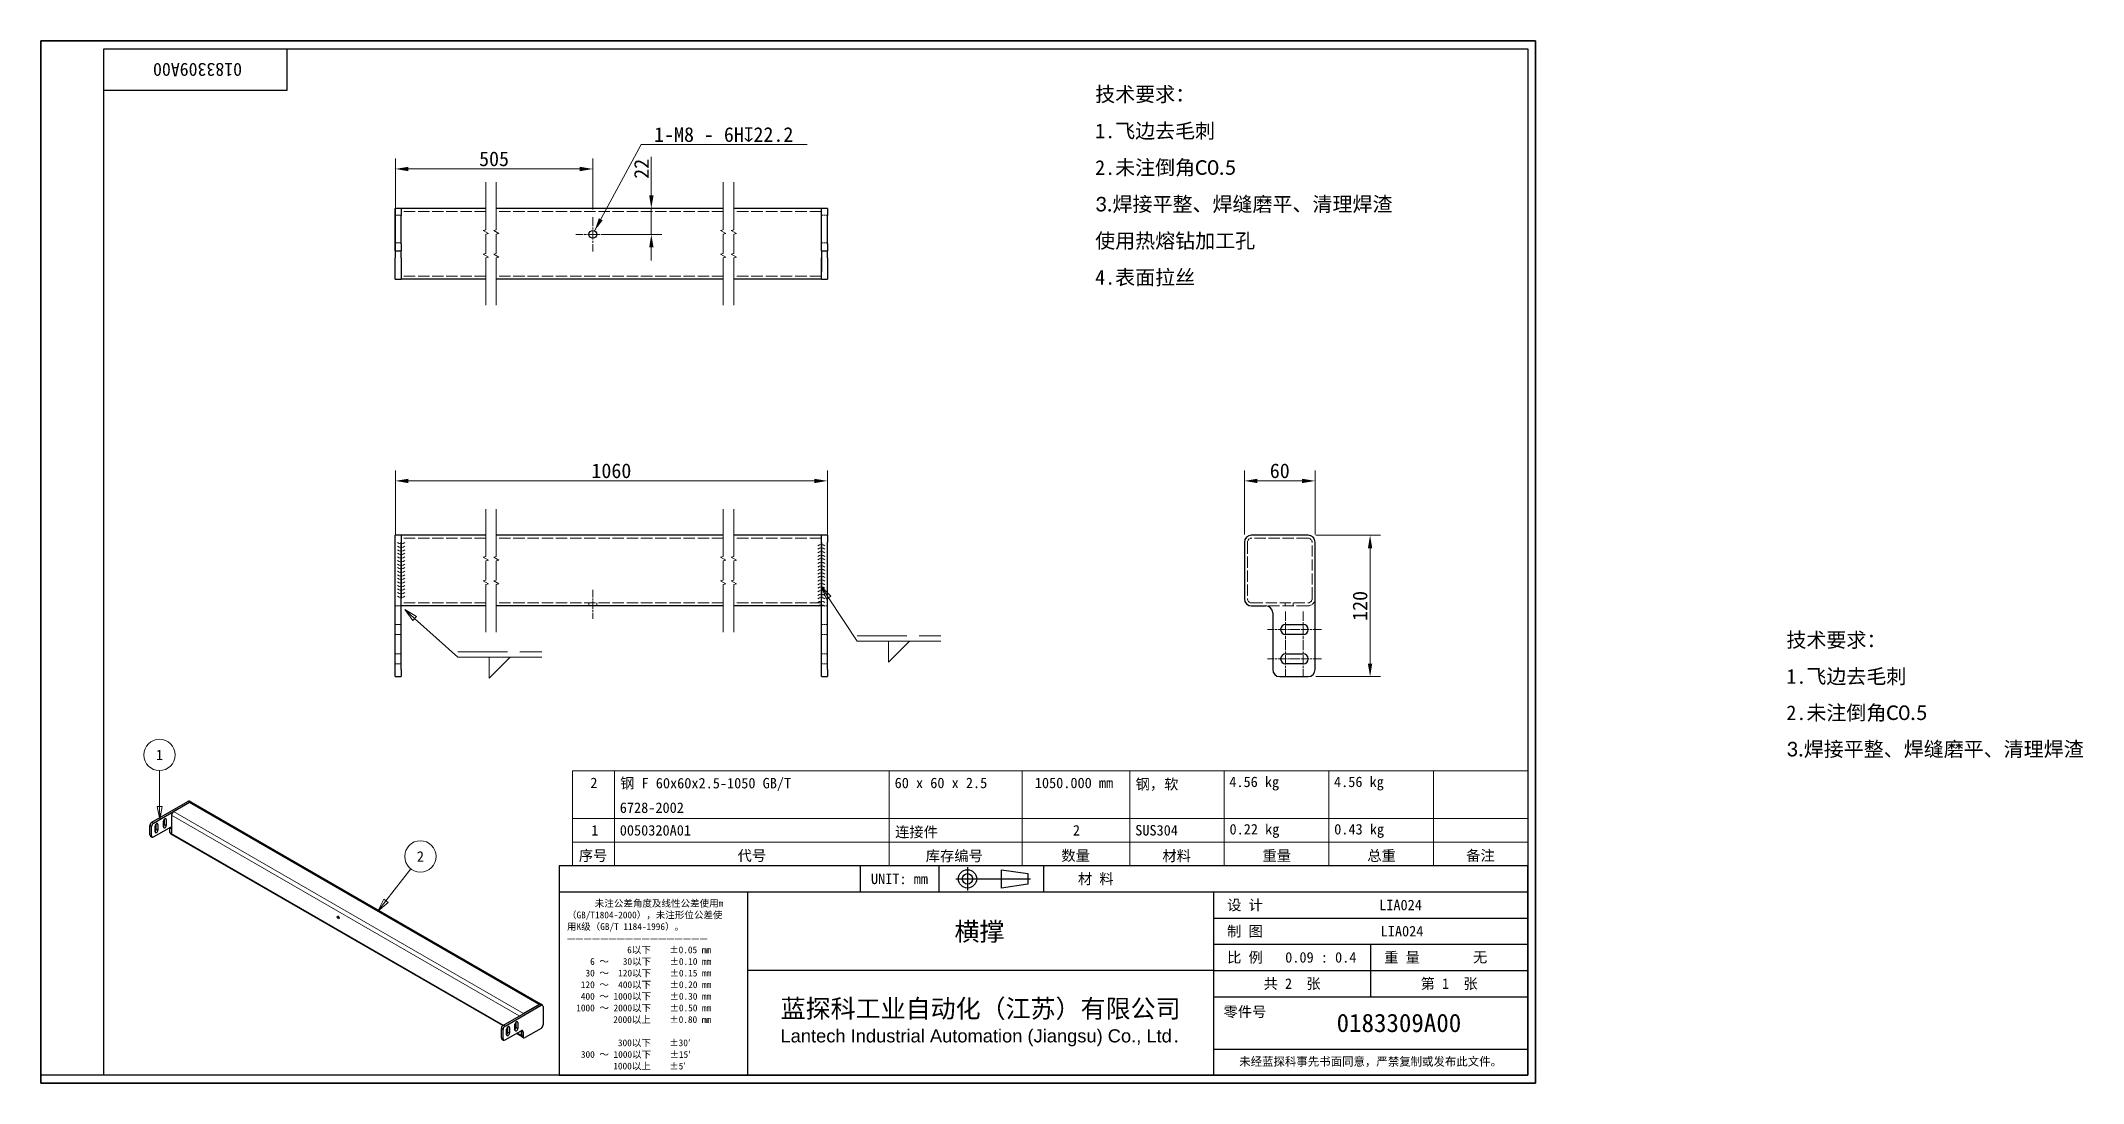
# Model space of a CAD drawing. Header units: millimetres. Extents: x 27 to 1760, y 24 to 909.
import ezdxf
from ezdxf.enums import TextEntityAlignment as Align

# ---------------------------------------------------------------- set-up
doc = ezdxf.new("R2010")
doc.units = ezdxf.units.MM
doc.header["$LTSCALE"] = 4.444444
doc.linetypes.add('CHAIN', pattern=[0.3543, 0.2362, -0.0295, 0.0591, -0.0295])
doc.linetypes.add('DASHED', pattern=[0.2067, 0.1654, -0.0413])
for name, color, linetype, lineweight in [('1', 7, 'Continuous', 18), ('可见 (ISO)', 7, 'Continuous', 25), ('可见窄的 (ISO)', 7, 'Continuous', 18), ('图框 (ISO)', 7, 'Continuous', 35), ('标题 (ISO)', 7, 'Continuous', 25)]:
    doc.layers.add(name, color=color, linetype=linetype, lineweight=lineweight)
for name, color, linetype, lineweight, true_color in [('中心标记 (ISO)', 1, 'CHAIN', 18, 0xff0000), ('中心线 (ISO)', 1, 'CHAIN', 18, 0xff0000), ('尺寸 (ISO)', 7, 'Continuous', 18, 0x008000), ('折线 (ISO)', 7, 'Continuous', 18, 0x008000), ('符号 (ISO)', 7, 'Continuous', 18, 0x008000), ('隐藏 (ISO)', 5, 'DASHED', 18, 0x0000ff)]:
    doc.layers.add(name, color=color, linetype=linetype, lineweight=lineweight, true_color=true_color)
doc.styles.add('文本样式164', font='SimSun.ttf')
doc.styles.add('文本样式165', font='SimSun.ttf')
doc.styles.add('文本样式74', font='SimSun.ttf')
doc.styles.add('最新国标', font='simfang.ttf')
doc.styles.add('注释文本 (ISO)', font='simfang.ttf')
doc.dimstyles.new('默认 (GB)', dxfattribs={"dimscale": 4.444444, "dimtxt": 2.8, "dimasz": 2.5, "dimexe": 2, "dimexo": 1.5, "dimgap": 0.5, "dimtad": 1, "dimtoh": 1, "dimdsep": 46, "dimtxsty": '最新国标', "dimcen": 0.09, "dimdle": 10, "dimclrd": 256, "dimclre": 256, "dimclrt": 256, "dimaunit": 1, "dimadec": 3, "dimazin": 2, "dimtfac": 0.535714, "dimtdec": 3, "dimtmove": 0, "dimatfit": 3, "dimfxl": 0, "dimtolj": 1, "dimlwd": -1, "dimlwe": -1, "dimarcsym": 0})
doc.dimstyles.new('默认 (GB)$7', dxfattribs={"dimscale": 4.444444, "dimtxt": 2.8, "dimasz": 2.5, "dimexe": 2, "dimexo": 1.5, "dimgap": 0.5, "dimtad": 1, "dimtoh": 1, "dimdsep": 46, "dimtxsty": '最新国标', "dimcen": 0.09, "dimdle": 10, "dimclrd": 256, "dimclre": 256, "dimclrt": 256, "dimaunit": 1, "dimadec": 3, "dimazin": 2, "dimtfac": 0.535714, "dimtdec": 3, "dimtmove": 0, "dimatfit": 3, "dimfxl": 0, "dimtolj": 1, "dimlwd": -1, "dimlwe": -1, "dimarcsym": 0})

# ---------------------------------------------------------------- blocks, each defined once
blk = doc.blocks.new('图框 最新国标')
at = {"layer": '图框 (ISO)'}
for p, q in [((6, 7), (6, 204.5)), ((6, 204.5), (291.5, 204.5)), ((291.5, 204.5), (291.5, 5.5)), ((6, 7), (6, 5.5)), ((6, 7), (6, 5.5)), ((291.5, 5.5), (6, 5.5))]:
    blk.add_line(p, q, dxfattribs=at)
at = {"layer": '图框 (ISO)', "color": 7, "linetype": 'Continuous', "lineweight": 25}
for p, q in [((18, 203), (290, 203)), ((18, 7), (18, 203)), ((18, 203), (290, 203)), ((53, 203), (53, 195)), ((290, 203), (290, 7)), ((290, 203), (290, 7)), ((53, 195), (18, 195)), ((290, 7), (6, 7)), ((290, 7), (18, 7))]:
    blk.add_line(p, q, dxfattribs=at)
at = {"layer": '图框 (ISO)', "style": '文本样式74'}
blk.add_attdef('零件代号_001', (44.43, 200.25), '', height=2.5, rotation=180, dxfattribs=at)
blk = doc.blocks.new('标题栏 最新国标')
at = {"layer": '标题 (ISO)'}
for p, q in [((381.98, -183.84), (196.98, -183.84)), ((196.98, -183.84), (196.98, -223.84)), ((254.48, -183.84), (254.48, -188.84)), ((269.48, -183.84), (269.48, -188.84)), ((281.48, -188.09), (281.48, -184.59)), ((281.48, -184.59), (286.48, -185.34)), ((286.48, -185.34), (286.48, -187.34)), ((289.48, -183.84), (289.48, -188.84)), ((381.98, -223.84), (381.98, -183.84)), ((383.48, -183.84), (383.48, -225.34)), ((196.98, -188.84), (381.98, -188.84)), ((232.98, -188.84), (232.98, -223.84)), ((286.48, -187.34), (281.48, -188.09)), ((321.98, -188.84), (321.98, -223.84)), ((321.98, -193.84), (381.98, -193.84)), ((321.98, -198.84), (381.98, -198.84)), ((351.98, -198.84), (351.98, -208.84)), ((321.98, -203.84), (232.98, -203.84)), ((321.98, -203.84), (381.98, -203.84)), ((321.98, -208.84), (381.98, -208.84)), ((321.98, -218.84), (381.98, -218.84)), ((196.98, -223.84), (381.98, -223.84)), ((383.48, -225.34), (196.98, -225.34))]:
    blk.add_line(p, q, dxfattribs=at)
at = {"layer": '标题 (ISO)', "linetype": 'CHAIN', "ltscale": 15.834605}
blk.add_line((272.73, -186.34), (286.98, -186.34), dxfattribs=at)
at = {"layer": '标题 (ISO)', "linetype": 'CHAIN', "ltscale": 5.000333}
blk.add_line((274.98, -184.09), (274.98, -188.59), dxfattribs=at)
at = {"layer": '标题 (ISO)'}
for radius in [1.75, 1]:
    blk.add_circle((274.98, -186.34), radius, dxfattribs=at)
at = {"layer": '1', "style": '文本样式164'}
for s, p in [('UNIT: mm', (261.98, -186.34)), ('材 料', (299.48, -186.34)), ('设 计', (327.98, -191.34)), ('制 图', (327.98, -196.34)), ('比 例', (327.98, -201.34)), ('重 量', (357.98, -201.34)), ('共 2  张', (336.98, -206.34)), ('第 1  张', (366.98, -206.34))]:
    blk.add_text(s, height=2, dxfattribs=at).set_placement(p, align=Align.MIDDLE_CENTER)
at = {"layer": '标题 (ISO)', "style": '注释文本 (ISO)'}
for s, insert, char_height, attachment_point, line_spacing_factor in [('\\fSimSun|b0|i0;{\\H1.3000;      未注公差角度及线性公差使用m\\P}\\fSimSun|b0|i0;{\\H1.3000;（GB/T1804-2000），未注形位公差使\\P}\\fSimSun|b0|i0;{\\H1.3000;用K级（GB/T 1184-1996）。\\P}\\fSimSun|b0|i0;{\\H1.3000;—————————————————\\P}\\fSimSun|b0|i0;{\\H1.3000;             6以下    ±0.05 mm\\P}\\fSimSun|b0|i0;{\\H1.3000;     6 ～   30以下    ±0.10 mm\\P}\\fSimSun|b0|i0;{\\H1.3000;    30 ～  120以下    ±0.15 mm\\P}\\fSimSun|b0|i0;{\\H1.3000;   120 ～  400以下    ±0.20 mm\\P}\\fSimSun|b0|i0;{\\H1.3000;   400 ～ 1000以下    ±0.30 mm\\P}\\fSimSun|b0|i0;{\\H1.3000;  1000 ～ 2000以下    ±0.50 mm\\P}\\fSimSun|b0|i0;{\\H1.3000;          2000以上    ±0.80 mm\\P}\\fSimSun|b0|i0;{\\H1.3000;\\P}\\fSimSun|b0|i0;{\\H1.3000;           300以下    ±30′\\P}\\fSimSun|b0|i0;{\\H1.3000;   300 ～ 1000以下    ±15′\\P}\\fSimSun|b0|i0;{\\H1.3000;          1000以上    ±5′}', (198.48, -206.63), 1.3, 4, 1.023913), ('{\\fMicrosoft YaHei|b0|i0|c134|p34;\\H1.75x;蓝探科工业自动化（江苏）有限公司\\P\\fArial|b0|i0|c0|p34;\\H0.71429x;Lantech Industrial Automation (Jiangsu) Co., Ltd\\fFangSong|b0|i0|c134|p49;.\\H1.15195x; }', (277.48, -213.84), 2, 5, 0.978695)]:
    blk.add_mtext(s, dxfattribs=dict(at, insert=insert, char_height=char_height, attachment_point=attachment_point, line_spacing_factor=line_spacing_factor))
at = {"layer": '标题 (ISO)', "attachment_point": 5, "style": '注释文本 (ISO)'}
for s, insert, char_height in [('\\fFangSong|b0|i0;LIA024', (357.98, -196.34), 2), ('\\fFangSong|b0|i0;零件号', (327.98, -211.84), 2), ('\\fSimSun|b0|i0;{\\H1.6000;未经蓝探科事先书面同意，严禁复制或发布此文件。}', (351.98, -221.34), 1.6)]:
    blk.add_mtext(s, dxfattribs=dict(at, insert=insert, char_height=char_height))
at = {"layer": '标题 (ISO)', "style": '注释文本 (ISO)'}
blk.add_attdef('材料', text='', height=2, dxfattribs=at).set_placement((324.48, -186.34), align=Align.MIDDLE_CENTER)
at = {"layer": '标题 (ISO)'}
for tag, p, height, style in [('设计人_001', (353.61, -192.33), 2, '注释文本 (ISO)'), ('库存编号_001', (272.49, -198.15), 3.5, '文本样式165'), ('视图比例_001', (335.66, -202.33), 2, '注释文本 (ISO)'), ('质量\\P3;_001', (371.53, -202.3), 2, '注释文本 (ISO)'), ('零件代号_001', (345.48, -215.59), 3.5, '文本样式165')]:
    blk.add_attdef(tag, p, '', height=height, dxfattribs=dict(at, style=style))
blk = doc.blocks.new('焊接符号标识符1')
at = {"layer": '符号 (ISO)'}
for p, q in [((77.4, 94.23), (75.54, 95.9)), ((77.73, 94.6), (75.54, 95.9)), ((75.54, 95.9), (77.06, 93.86)), ((77.06, 93.86), (77.73, 94.6)), ((77.4, 94.23), (85.66, 86.8)), ((85.66, 86.8), (101.66, 86.8)), ((91.66, 86.8), (95.66, 86.8)), ((95.66, 86.8), (91.66, 82.8)), ((91.66, 82.8), (91.66, 86.8))]:
    blk.add_line(p, q, dxfattribs=at)
at = {"layer": '符号 (ISO)', "linetype": 'DASHED', "ltscale": 12.901145}
blk.add_line((85.66, 87.85), (101.66, 87.85), dxfattribs=at)
at = {"layer": '符号 (ISO)', "flags": 128}
blk.add_lwpolyline([(77.73, 94.6), (75.54, 95.9), (77.06, 93.86), (77.73, 94.6)], dxfattribs=at)
at = {"layer": '符号 (ISO)'}
blk.add_solid([(77.73, 94.6), (75.54, 95.9), (77.06, 93.86), (77.73, 94.6)], dxfattribs=at)
blk = doc.blocks.new('*D6')
at = {"layer": 'Defpoints', "color": 0, "transparency": 16777216}
for p in [(694.4, 535.5), (327.6, 483.4), (694.4, 483.4)]:
    blk.add_point(p, dxfattribs=at)
at = {"layer": '尺寸 (ISO)', "color": 116, "true_color": 0x00803f, "transparency": 16777216}
for p, q in [((327.6, 490.1), (327.6, 544.4)), ((694.4, 490.1), (694.4, 544.4)), ((338.7, 535.5), (683.2, 535.5))]:
    blk.add_line(p, q, dxfattribs=at)
for points in [[(338.7, 537.3), (338.7, 533.6), (327.6, 535.5)], [(683.2, 537.3), (683.2, 533.6), (694.4, 535.5)]]:
    blk.add_solid(points, dxfattribs=at)
at = {"layer": '尺寸 (ISO)', "transparency": 16777216, "insert": (511, 544), "char_height": 12.44, "attachment_point": 5, "style": '最新国标'}
blk.add_mtext('\\A1;1060', dxfattribs=at)
blk = doc.blocks.new('*D7')
at = {"layer": 'Defpoints', "color": 0, "transparency": 16777216}
for p in [(1102.4, 489.4), (1102.4, 369.4), (1155.1, 369.4)]:
    blk.add_point(p, dxfattribs=at)
at = {"layer": '尺寸 (ISO)', "color": 116, "true_color": 0x00803f, "transparency": 16777216}
for p, q in [((1109.1, 489.4), (1164, 489.4)), ((1155.1, 478.3), (1155.1, 380.5)), ((1109.1, 369.4), (1164, 369.4))]:
    blk.add_line(p, q, dxfattribs=at)
for points in [[(1153.2, 478.3), (1156.9, 478.3), (1155.1, 489.4)], [(1153.2, 380.5), (1156.9, 380.5), (1155.1, 369.4)]]:
    blk.add_solid(points, dxfattribs=at)
at = {"layer": '尺寸 (ISO)', "transparency": 16777216, "insert": (1146.6, 429.4), "char_height": 12.44, "attachment_point": 5, "rotation": 90, "style": '最新国标'}
blk.add_mtext('\\A1;120', dxfattribs=at)
blk = doc.blocks.new('*D8')
at = {"layer": 'Defpoints', "color": 0, "transparency": 16777216}
for p in [(1048.4, 535.5), (1048.4, 483.4), (1108.4, 483.4)]:
    blk.add_point(p, dxfattribs=at)
at = {"layer": '尺寸 (ISO)', "color": 116, "true_color": 0x00803f, "transparency": 16777216}
for p, q in [((1048.4, 490.1), (1048.4, 544.4)), ((1108.4, 490.1), (1108.4, 544.4)), ((1097.3, 535.5), (1059.5, 535.5))]:
    blk.add_line(p, q, dxfattribs=at)
for points in [[(1059.5, 537.3), (1059.5, 533.6), (1048.4, 535.5)], [(1097.3, 537.3), (1097.3, 533.6), (1108.4, 535.5)]]:
    blk.add_solid(points, dxfattribs=at)
at = {"layer": '尺寸 (ISO)', "transparency": 16777216, "insert": (1078.4, 544), "char_height": 12.44, "attachment_point": 5, "style": '最新国标'}
blk.add_mtext('\\A1;60', dxfattribs=at)
blk = doc.blocks.new('明细栏')
at = {"layer": '符号 (ISO)'}
for p, q in [((290, 65.1), (107.54, 65.1)), ((107.54, 65.1), (107.54, 51.53)), ((115.54, 65.1), (115.54, 51.53)), ((168.04, 65.1), (168.04, 51.53)), ((193.44, 65.1), (193.44, 51.53)), ((214, 65.1), (214, 51.53)), ((232, 65.1), (232, 51.53)), ((252, 65.1), (252, 51.53)), ((272, 65.1), (272, 51.53)), ((290, 65.1), (290, 51.53)), ((290, 56.05), (107.54, 56.05)), ((290, 51.53), (107.54, 51.53)), ((107.54, 47), (107.54, 51.53)), ((115.54, 47), (115.54, 51.53)), ((168.04, 47), (168.04, 51.53)), ((193.44, 47), (193.44, 51.53)), ((214, 47), (214, 51.53)), ((232, 47), (232, 51.53)), ((252, 47), (252, 51.53)), ((272, 47), (272, 51.53)), ((290, 47), (290, 51.53)), ((290, 47), (107.54, 47))]:
    blk.add_line(p, q, dxfattribs=at)
at = {"layer": '符号 (ISO)', "char_height": 2, "attachment_point": 7, "style": '注释文本 (ISO)'}
for s, insert in [('2', (110.95, 61.83)), ('钢 F 60x60x2.5-1050 GB/T ', (116.65, 61.29)), ('60 x 60 x 2.5', (169.08, 61.79)), ('1050.000 mm', (195.85, 61.79)), ('钢，软', (215.1, 61.29)), ('4.56 kg', (233, 61.37)), ('4.56 kg', (253, 61.37)), ('6728-2002', (116.58, 57.06)), ('1', (111.15, 52.77)), ('0050320A01', (116.58, 52.74)), ('连接件', (169.17, 52.23)), ('2', (203.13, 52.78)), ('SUS304', (215.03, 52.75)), ('0.22 kg', (233.04, 52.32)), ('0.43 kg', (253.04, 52.32)), ('序号', (108.76, 47.71)), ('代号', (139.08, 47.73)), ('库存编号', (175.02, 47.66)), ('数量', (200.93, 47.72)), ('材料', (220.21, 47.68)), ('重量', (239.33, 47.78)), ('总重', (259.36, 47.75)), ('备注', (278.25, 47.74))]:
    blk.add_mtext(s, dxfattribs=dict(at, insert=insert))
blk = doc.blocks.new('引出序号1')
at = {"layer": '符号 (ISO)'}
for p, q in [((71.92, 40.3), (76.67, 46.42)), ((71.52, 40.61), (70.38, 38.33)), ((71.92, 40.3), (70.38, 38.33)), ((70.38, 38.33), (72.31, 39.99)), ((72.31, 39.99), (71.52, 40.61))]:
    blk.add_line(p, q, dxfattribs=at)
at = {"layer": '符号 (ISO)', "flags": 128}
blk.add_lwpolyline([(71.52, 40.61), (70.38, 38.33), (72.31, 39.99), (71.52, 40.61)], dxfattribs=at)
at = {"layer": '符号 (ISO)'}
blk.add_circle((78.5, 48.78), 3, dxfattribs=at)
blk.add_solid([(71.52, 40.61), (70.38, 38.33), (72.31, 39.99), (71.52, 40.61)], dxfattribs=at)
at = {"layer": '符号 (ISO)', "insert": (78.5, 48.78), "char_height": 2, "attachment_point": 5, "style": '注释文本 (ISO)'}
blk.add_mtext('2', dxfattribs=at)
blk = doc.blocks.new('引出序号2')
at = {"layer": '符号 (ISO)'}
for p, q in [((28.69, 58.33), (28.67, 65.17)), ((28.19, 58.33), (28.7, 55.83)), ((29.19, 58.33), (28.19, 58.33)), ((28.69, 58.33), (28.7, 55.83)), ((28.7, 55.83), (29.19, 58.33))]:
    blk.add_line(p, q, dxfattribs=at)
at = {"layer": '符号 (ISO)', "flags": 128}
blk.add_lwpolyline([(28.19, 58.33), (28.7, 55.83), (29.19, 58.33), (28.19, 58.33)], dxfattribs=at)
at = {"layer": '符号 (ISO)'}
blk.add_circle((28.66, 68.17), 3, dxfattribs=at)
blk.add_solid([(28.19, 58.33), (28.7, 55.83), (29.19, 58.33), (28.19, 58.33)], dxfattribs=at)
at = {"layer": '符号 (ISO)', "insert": (28.66, 68.17), "char_height": 2, "attachment_point": 5, "style": '注释文本 (ISO)'}
blk.add_mtext('1', dxfattribs=at)
blk = doc.blocks.new('焊接符号标识符2')
at = {"layer": '符号 (ISO)'}
for p, q in [((156.47, 98.19), (155.1, 100.28)), ((156.89, 98.46), (155.1, 100.28)), ((155.1, 100.28), (156.05, 97.92)), ((156.05, 97.92), (156.89, 98.46)), ((156.47, 98.19), (161.93, 89.86)), ((161.93, 89.86), (177.93, 89.86)), ((167.93, 89.86), (171.93, 89.86)), ((171.93, 89.86), (167.93, 85.86)), ((167.93, 85.86), (167.93, 89.86))]:
    blk.add_line(p, q, dxfattribs=at)
at = {"layer": '符号 (ISO)', "linetype": 'DASHED', "ltscale": 12.901145}
blk.add_line((161.93, 90.91), (177.93, 90.91), dxfattribs=at)
at = {"layer": '符号 (ISO)', "flags": 128}
blk.add_lwpolyline([(156.89, 98.46), (155.1, 100.28), (156.05, 97.92), (156.89, 98.46)], dxfattribs=at)
at = {"layer": '符号 (ISO)'}
blk.add_solid([(156.89, 98.46), (155.1, 100.28), (156.05, 97.92), (156.89, 98.46)], dxfattribs=at)
blk = doc.blocks.new('Caterpillar1')
at = {"layer": '符号 (ISO)'}
for centre in [(74.82, 109.45), (74.82, 108.77), (74.82, 108.09), (74.82, 107.41), (74.82, 106.73), (74.82, 106.05), (74.82, 105.37), (74.82, 104.69), (74.82, 104.01), (74.82, 103.33), (74.82, 102.65), (74.82, 101.97), (74.82, 101.28), (74.82, 100.6), (74.82, 99.92), (74.82, 99.24)]:
    blk.add_arc(centre, 1.01, 228.1897, 311.8103, dxfattribs=at)
blk = doc.blocks.new('Caterpillar2')
at = {"layer": '符号 (ISO)'}
for centre in [(155.1, 107.35), (155.1, 106.67), (155.1, 106), (155.1, 105.32), (155.1, 104.64), (155.1, 103.97), (155.1, 103.29), (155.1, 102.61), (155.1, 101.94), (155.1, 101.26), (155.1, 100.58), (155.1, 99.9), (155.1, 99.23), (155.1, 98.55), (155.1, 97.87), (155.1, 97.2), (155.1, 96.52), (155.1, 95.84)]:
    blk.add_arc(centre, 1.01, 48.1897, 131.8103, dxfattribs=at)
blk = doc.blocks.new('*D15')
at = {"layer": 'Defpoints', "color": 0, "transparency": 16777216}
for p in [(495.3, 800.2), (495.3, 759.1), (327.6, 724.7)]:
    blk.add_point(p, dxfattribs=at)
at = {"layer": '尺寸 (ISO)', "color": 116, "true_color": 0x00803f, "transparency": 16777216}
for p, q in [((327.6, 731.4), (327.6, 809.1)), ((338.7, 800.2), (484.2, 800.2)), ((495.3, 765.8), (495.3, 809.1))]:
    blk.add_line(p, q, dxfattribs=at)
for points in [[(338.7, 802), (338.7, 798.3), (327.6, 800.2)], [(484.2, 802), (484.2, 798.3), (495.3, 800.2)]]:
    blk.add_solid(points, dxfattribs=at)
at = {"layer": '尺寸 (ISO)', "transparency": 16777216, "insert": (411.4, 808.7), "char_height": 12.44, "attachment_point": 5, "style": '最新国标'}
blk.add_mtext('\\A1;505', dxfattribs=at)
blk = doc.blocks.new('*D16')
at = {"layer": 'Defpoints', "color": 0, "transparency": 16777216}
for p in [(544.9, 766.7), (550.2, 766.7), (495.3, 744.7)]:
    blk.add_point(p, dxfattribs=at)
at = {"layer": '尺寸 (ISO)', "color": 116, "true_color": 0x00803f, "transparency": 16777216}
for p, q in [((544.9, 777.8), (544.9, 810.6)), ((544.9, 744.7), (544.9, 766.7)), ((502, 744.7), (553.8, 744.7)), ((544.9, 733.6), (544.9, 722.5))]:
    blk.add_line(p, q, dxfattribs=at)
for points in [[(543.1, 777.8), (546.8, 777.8), (544.9, 766.7)], [(543.1, 733.6), (546.8, 733.6), (544.9, 744.7)]]:
    blk.add_solid(points, dxfattribs=at)
at = {"layer": '尺寸 (ISO)', "transparency": 16777216, "insert": (536.5, 800.3), "char_height": 12.44, "attachment_point": 5, "rotation": 90, "style": '最新国标'}
blk.add_mtext('\\A1;22', dxfattribs=at)

msp = doc.modelspace()

# ---------------------------------------------------------------- linework, layer by layer
at = {"layer": '中心标记 (ISO)', "ltscale": 7.217831}
for p, q in [((495.3065, 759.1481), (495.3065, 730.2789)), ((509.7411, 744.7135), (480.8719, 744.7135))]:
    msp.add_line(p, q, dxfattribs=at)
at = {"layer": '中心标记 (ISO)', "ltscale": 7.681121}
for p, q in [((1083.3879, 424.7794), (1083.3879, 394.0572)), ((1098.3879, 424.7794), (1098.3879, 394.0572)), ((1083.3879, 399.7794), (1083.3879, 369.0572)), ((1098.3879, 399.7794), (1098.3879, 369.0572))]:
    msp.add_line(p, q, dxfattribs=at)
at = {"layer": '中心标记 (ISO)', "ltscale": 6.618529}
for p, q in [((1094.499, 409.4183), (1068.0267, 409.4183)), ((1113.749, 409.4183), (1087.2767, 409.4183)), ((1094.499, 384.4183), (1068.0267, 384.4183)), ((1113.749, 384.4183), (1087.2767, 384.4183))]:
    msp.add_line(p, q, dxfattribs=at)
at = {"layer": '中心线 (ISO)', "ltscale": 6.180991}
msp.add_line((495.3065, 443.0294), (495.3065, 418.3072), dxfattribs=at)
at = {"layer": '可见 (ISO)'}
for p, q in [((332.5523, 766.7135), (327.5523, 766.7135)), ((327.5523, 760.7135), (327.5523, 766.7135)), ((404.4246, 766.7135), (332.5523, 766.7135)), ((332.5523, 766.7135), (332.5523, 760.7135)), ((605.992, 766.7135), (413.3135, 766.7135)), ((689.3508, 766.7135), (614.8809, 766.7135)), ((694.3508, 766.7135), (689.3508, 766.7135)), ((689.3508, 760.7135), (689.3508, 766.7135)), ((694.3508, 766.7135), (694.3508, 760.7135)), ((327.5523, 736.7135), (327.5523, 760.7135)), ((332.5523, 736.7135), (332.5523, 760.7135)), ((689.3508, 736.7135), (689.3508, 760.7135)), ((694.3508, 736.7135), (694.3508, 760.7135)), ((327.5523, 730.7135), (327.5523, 736.7135)), ((327.5523, 730.7135), (332.5523, 730.7135)), ((327.5523, 730.7135), (327.5523, 724.7135)), ((332.5523, 736.7135), (332.5523, 730.7135)), ((332.5523, 724.7135), (332.5523, 730.7135)), ((689.3508, 730.7135), (689.3508, 736.7135)), ((689.3508, 730.7135), (694.3508, 730.7135)), ((689.3508, 730.7135), (689.3508, 724.7135)), ((694.3508, 736.7135), (694.3508, 730.7135)), ((694.3508, 724.7135), (694.3508, 730.7135)), ((327.5523, 712.7135), (327.5523, 724.7135)), ((327.5523, 706.7135), (327.5523, 712.7135)), ((332.5523, 724.7135), (332.5523, 712.9635)), ((332.5523, 724.7135), (332.5523, 712.7135)), ((332.5523, 712.7135), (332.5523, 706.7135)), ((689.3508, 724.7135), (689.3508, 712.9635)), ((689.3508, 712.7135), (689.3508, 724.7135)), ((689.3508, 706.7135), (689.3508, 712.7135)), ((694.3508, 724.7135), (694.3508, 712.7135)), ((694.3508, 712.7135), (694.3508, 706.7135)), ((327.5523, 706.7135), (332.5523, 706.7135)), ((404.4246, 706.7135), (332.5523, 706.7135)), ((605.992, 706.7135), (413.3135, 706.7135)), ((689.3508, 706.7135), (614.8809, 706.7135)), ((689.3508, 706.7135), (694.3508, 706.7135)), ((332.5523, 489.4183), (327.5523, 489.4183)), ((327.5523, 483.4183), (327.5523, 489.4183)), ((404.4246, 489.4183), (332.5523, 489.4183)), ((332.5523, 489.4183), (332.5523, 483.4183)), ((605.992, 489.4183), (413.3135, 489.4183)), ((689.3508, 489.4183), (614.8809, 489.4183)), ((694.3508, 489.4183), (689.3508, 489.4183)), ((689.3508, 483.4183), (689.3508, 489.4183)), ((694.3508, 489.4183), (694.3508, 483.4183)), ((1102.3879, 489.4183), (1054.3879, 489.4183)), ((327.5523, 375.4183), (327.5523, 483.4183)), ((332.5523, 375.4183), (332.5523, 483.4183)), ((332.5523, 483.1683), (332.5523, 435.6683)), ((689.3508, 375.4183), (689.3508, 483.4183)), ((689.3508, 483.1683), (689.3508, 435.6683)), ((694.3508, 375.4183), (694.3508, 483.4183)), ((1048.3879, 483.4183), (1048.3879, 435.4183)), ((1108.3879, 375.4183), (1108.3879, 483.4183)), ((404.4246, 429.4183), (332.5523, 429.4183)), ((605.992, 429.4183), (413.3135, 429.4183)), ((689.3508, 429.4183), (614.8809, 429.4183)), ((1054.3879, 429.4183), (1066.3879, 429.4183)), ((1072.3879, 423.4183), (1072.3879, 375.4183)), ((1083.3879, 413.6683), (1098.3879, 413.6683)), ((1098.3879, 405.1683), (1083.3879, 405.1683)), ((1083.3879, 388.6683), (1098.3879, 388.6683)), ((327.5523, 369.4183), (327.5523, 375.4183)), ((327.5523, 369.4183), (332.5523, 369.4183)), ((332.5523, 375.4183), (332.5523, 369.4183)), ((689.3508, 369.4183), (689.3508, 375.4183)), ((689.3508, 369.4183), (694.3508, 369.4183)), ((694.3508, 375.4183), (694.3508, 369.4183)), ((1078.3879, 369.4183), (1102.3879, 369.4183)), ((1098.3879, 380.1683), (1083.3879, 380.1683)), ((120.9425, 245.932), (151.4896, 263.5683)), ((122.3568, 245.1155), (152.9038, 262.7518)), ((152.8331, 262.711), (139.398, 254.9543)), ((154.1038, 262.8707), (152.6896, 263.6872)), ((450.8459, 91.4987), (154.0831, 262.8348)), ((119.2455, 235.1543), (119.2455, 242.9926)), ((124.6902, 239.9308), (124.6902, 244.563)), ((126.1044, 244.0132), (126.1044, 239.1143)), ((130.7713, 241.8087), (130.7713, 246.7077)), ((131.7613, 244.0132), (131.7613, 248.6455)), ((133.1755, 248.0957), (133.1755, 243.1967)), ((137.6303, 251.8924), (137.6303, 236.379)), ((119.7425, 234.0556), (121.1568, 233.2391)), ((120.6597, 234.3378), (120.6597, 242.1761)), ((122.3568, 233.358), (135.9332, 241.1963)), ((123.7003, 237.7262), (123.7003, 242.6252)), ((136.2161, 237.1138), (136.2161, 241.033)), ((138.1273, 235.1987), (136.7131, 236.0152)), ((137.6303, 240.2165), (137.6303, 236.2974)), ((418.7768, 73.2135), (138.148, 235.2346)), ((419.3416, 73.6512), (449.8886, 91.2876)), ((420.7558, 72.8347), (451.3028, 90.4711)), ((449.8179, 91.2467), (436.3829, 83.49)), ((452.5028, 90.5899), (451.0886, 91.4064)), ((452.9999, 89.4913), (452.9999, 73.8145)), ((417.6445, 62.8735), (417.6445, 70.7118)), ((419.0588, 62.057), (419.0588, 69.8953)), ((422.0993, 65.4454), (422.0993, 70.3444)), ((423.0893, 70.7237), (422.2834, 71.1889)), ((423.0893, 67.65), (423.0893, 72.2822)), ((424.5035, 71.7325), (424.5035, 66.8335)), ((429.1704, 69.5279), (429.1704, 74.4269)), ((430.1603, 71.7325), (430.1603, 76.3647)), ((431.5746, 75.8149), (431.5746, 70.916)), ((451.3028, 70.8751), (437.7264, 63.0368)), ((418.1416, 61.7748), (419.5558, 60.9583)), ((420.7558, 61.0772), (434.3323, 68.9156)), ((434.9109, 63.8984), (430.2766, 66.574)), ((434.6151, 64.8331), (434.6151, 68.7523)), ((434.6151, 68.7523), (434.6151, 64.9147)), ((436.5264, 62.9179), (435.1122, 63.7344)), ((436.0293, 67.9358), (436.0293, 64.0166))]:
    msp.add_line(p, q, dxfattribs=at)
msp.add_circle((495.3065, 744.7135), 3.3235, dxfattribs=at)
for centre, radius, start, end in [((1054.3879, 483.4183), 6, 90, 180), ((1102.3879, 483.4183), 6, 0, 90), ((1054.3879, 435.4183), 6, 180, 270), ((1066.3879, 423.4183), 6, 0, 90), ((1083.3879, 409.4183), 4.25, 90, 270), ((1098.3879, 409.4183), 4.25, 270, 90), ((1083.3879, 384.4183), 4.25, 90, 270), ((1098.3879, 384.4183), 4.25, 270, 90), ((1078.3879, 375.4183), 6, 180, 270), ((1102.3879, 375.4183), 6, 270, 0)]:
    msp.add_arc(centre, radius, start, end, dxfattribs=at)
for centre, major_axis, start_param, end_param in [((151.4896, 261.6087), (1.2, 2.0785), 0, 0.785398163), ((152.8331, 260.6698), (1.25, 2.1651), 0, 0.785398163), ((152.9038, 260.7923), (1.2, 2.0785), 6.097127396, 7.068583471), ((120.9425, 243.9724), (-1.2, -2.0785), 3.926990817, 5.497787144), ((122.3568, 243.1559), (1.2, 2.0785), 0.785398163, 2.35619449), ((124.9023, 243.3192), (0.85, 1.4722), 5.497787144, 8.639379797), ((131.9734, 247.4017), (0.85, 1.4722), 5.497787144, 8.639379797), ((130.5592, 243.3192), (0.85, 1.4722), 4.104390421, 5.497787144), ((131.9734, 242.5027), (-0.85, -1.4722), 5.497787144, 8.639379797), ((139.398, 252.9131), (-1.25, -2.1651), 3.926990817, 5.497787144), ((120.9425, 236.1341), (-1.2, -2.0785), 5.497787144, 6.283185307), ((122.3568, 235.3176), (-1.2, -2.0785), 5.497787144, 7.068583471), ((123.4881, 239.2367), (0.85, 1.4722), 4.104390421, 5.497787144), ((124.9023, 238.4202), (-0.85, -1.4722), 5.497787144, 8.639379797), ((135.9332, 239.2367), (1.2, 2.0785), 5.497787144, 7.068583471), ((134.519, 240.0532), (-1.2, -2.0785), 2.35619449, 2.511455408), ((137.9131, 238.0936), (-1.2, -2.0785), 5.497787144, 6.283185307), ((139.398, 237.3996), (-1.25, -2.1651), 5.497787144, 6.283185307), ((139.3273, 237.2771), (-1.2, -2.0785), 5.497787144, 6.469243218), ((279.7587, 165.5071), (0.6647, -1.1513), 3.702434406, 5.722343555), ((449.8886, 89.328), (1.2, 2.0785), 0, 0.785398163), ((451.3028, 88.5115), (1.2, 2.0785), 5.497787144, 7.068583471), ((419.3416, 71.6916), (-1.2, -2.0785), 3.926990817, 5.497787144), ((420.7558, 70.8751), (1.2, 2.0785), 0.785398163, 2.35619449), ((423.3014, 71.0384), (0.85, 1.4722), 5.497787144, 8.639379797), ((430.3725, 75.1209), (0.85, 1.4722), 5.497787144, 8.639379797), ((428.9583, 71.0384), (0.85, 1.4722), 4.104390421, 5.497787144), ((430.3725, 70.2219), (-0.85, -1.4722), 5.497787144, 8.639379797), ((434.3323, 66.956), (1.2, 2.0785), 5.497787144, 7.068583471), ((451.3028, 72.8347), (-1.2, -2.0785), 0.785398163, 2.35619449), ((419.3416, 63.8533), (-1.2, -2.0785), 5.497787144, 6.283185307), ((420.7558, 63.0368), (-1.2, -2.0785), 5.497787144, 7.068583471), ((421.8872, 66.956), (0.85, 1.4722), 4.104390421, 5.497787144), ((423.3014, 66.1395), (-0.85, -1.4722), 5.497787144, 8.639379797), ((432.9181, 67.7725), (-1.2, -2.0785), 2.35619449, 2.511455408), ((436.3122, 65.8129), (-1.2, -2.0785), 5.497787144, 6.283185307), ((437.7264, 64.9964), (-1.2, -2.0785), 5.497787144, 7.068583471)]:
    msp.add_ellipse(centre, major_axis=major_axis, ratio=0.577350269, start_param=start_param, end_param=end_param, dxfattribs=at)
msp.add_ellipse((279.0516, 165.0989), major_axis=(-0.6647, 1.1513), ratio=0.577350269, dxfattribs=at)
at = {"layer": '可见窄的 (ISO)'}
for p, q in [((151.4896, 263.5683), (152.9038, 262.7518)), ((449.8179, 91.2467), (152.8331, 262.711)), ((119.2455, 242.9926), (120.6597, 242.1761)), ((122.3568, 245.1155), (120.9425, 245.932)), ((124.9023, 244.7073), (126.1044, 244.0132)), ((131.7613, 244.0132), (133.1755, 243.1967)), ((131.9734, 248.7898), (133.1755, 248.0957)), ((432.8473, 81.4488), (137.6303, 251.8924)), ((436.3829, 83.49), (139.398, 254.9543)), ((120.6597, 234.3378), (119.2455, 235.1543)), ((124.6902, 239.9308), (126.1044, 239.1143)), ((136.2161, 241.033), (137.6303, 240.2165)), ((137.6303, 236.2974), (136.2161, 237.1138)), ((419.4123, 73.6921), (137.6303, 236.379)), ((449.8886, 91.2876), (451.3028, 90.4711)), ((417.6445, 70.7118), (419.0588, 69.8953)), ((420.7558, 72.8347), (419.3416, 73.6512)), ((423.0893, 71.5692), (422.6468, 71.8246)), ((423.3014, 72.4265), (424.5035, 71.7325)), ((430.1603, 71.7325), (431.5746, 70.916)), ((430.3725, 76.509), (431.5746, 75.8149)), ((419.0588, 62.057), (417.6445, 62.8735)), ((423.0893, 67.65), (424.5035, 66.8335)), ((434.6151, 64.9147), (431.0089, 66.9968)), ((434.6151, 68.7523), (436.0293, 67.9358)), ((436.0293, 64.0166), (434.6151, 64.8331))]:
    msp.add_line(p, q, dxfattribs=at)
at = {"layer": '折线 (ISO)', "flags": 128}
for points in [[(404.4246, 684.4913), (404.4246, 724.8351), (406.6468, 725.4305), (402.2024, 727.9965), (404.4246, 728.5919), (404.4246, 744.8351), (406.6468, 745.4305), (402.2024, 747.9965), (404.4246, 748.5919), (404.4246, 788.9357)], [(413.3135, 684.4913), (413.3135, 724.8351), (415.5357, 725.4305), (411.0913, 727.9965), (413.3135, 728.5919), (413.3135, 744.8351), (415.5357, 745.4305), (411.0913, 747.9965), (413.3135, 748.5919), (413.3135, 788.9357)], [(605.992, 684.4913), (605.992, 724.8351), (608.2143, 725.4305), (603.7698, 727.9965), (605.992, 728.5919), (605.992, 744.8351), (608.2143, 745.4305), (603.7698, 747.9965), (605.992, 748.5919), (605.992, 788.9357)], [(614.8809, 684.4913), (614.8809, 724.8351), (617.1032, 725.4305), (612.6587, 727.9965), (614.8809, 728.5919), (614.8809, 744.8351), (617.1032, 745.4305), (612.6587, 747.9965), (614.8809, 748.5919), (614.8809, 788.9357)], [(404.4246, 407.1961), (404.4246, 447.5399), (406.6468, 448.1353), (402.2024, 450.7013), (404.4246, 451.2967), (404.4246, 467.5399), (406.6468, 468.1353), (402.2024, 470.7013), (404.4246, 471.2967), (404.4246, 511.6405)], [(413.3135, 407.1961), (413.3135, 447.5399), (415.5357, 448.1353), (411.0913, 450.7013), (413.3135, 451.2967), (413.3135, 467.5399), (415.5357, 468.1353), (411.0913, 470.7013), (413.3135, 471.2967), (413.3135, 511.6405)], [(605.992, 407.1961), (605.992, 447.5399), (608.2143, 448.1353), (603.7698, 450.7013), (605.992, 451.2967), (605.992, 467.5399), (608.2143, 468.1353), (603.7698, 470.7013), (605.992, 471.2967), (605.992, 511.6405)], [(614.8809, 407.1961), (614.8809, 447.5399), (617.1032, 448.1353), (612.6587, 450.7013), (614.8809, 451.2967), (614.8809, 467.5399), (617.1032, 468.1353), (612.6587, 470.7013), (614.8809, 471.2967), (614.8809, 511.6405)]]:
    msp.add_lwpolyline(points, dxfattribs=at)
at = {"layer": '隐藏 (ISO)', "ltscale": 13.039253}
for p, q in [((404.4246, 764.2135), (332.5523, 764.2135)), ((404.4246, 709.2135), (332.5523, 709.2135)), ((404.4246, 486.9183), (332.5523, 486.9183)), ((404.4246, 431.9183), (332.5523, 431.9183))]:
    msp.add_line(p, q, dxfattribs=at)
at = {"layer": '隐藏 (ISO)', "ltscale": 13.108573}
for p, q in [((605.992, 764.2135), (413.3135, 764.2135)), ((605.992, 709.2135), (413.3135, 709.2135)), ((605.992, 486.9183), (413.3135, 486.9183)), ((605.992, 431.9183), (413.3135, 431.9183))]:
    msp.add_line(p, q, dxfattribs=at)
at = {"layer": '隐藏 (ISO)', "ltscale": 13.510506}
for p, q in [((689.3508, 764.2135), (614.8809, 764.2135)), ((689.3508, 709.2135), (614.8809, 709.2135)), ((689.3508, 486.9183), (614.8809, 486.9183)), ((689.3508, 431.9183), (614.8809, 431.9183))]:
    msp.add_line(p, q, dxfattribs=at)
at = {"layer": '隐藏 (ISO)', "ltscale": 2.142684}
for p, q in [((327.5523, 760.9635), (332.5523, 760.9635)), ((689.3508, 760.9635), (694.3508, 760.9635)), ((327.5523, 737.4635), (332.5523, 737.4635)), ((689.3508, 737.4635), (694.3508, 737.4635)), ((327.5523, 429.4183), (332.5523, 429.4183)), ((689.3508, 429.4183), (694.3508, 429.4183)), ((327.5523, 413.6683), (332.5523, 413.6683)), ((327.5523, 405.1683), (332.5523, 405.1683)), ((689.3508, 413.6683), (694.3508, 413.6683)), ((689.3508, 405.1683), (694.3508, 405.1683)), ((327.5523, 388.6683), (332.5523, 388.6683)), ((689.3508, 388.6683), (694.3508, 388.6683)), ((327.5523, 380.1683), (332.5523, 380.1683)), ((689.3508, 380.1683), (694.3508, 380.1683))]:
    msp.add_line(p, q, dxfattribs=at)
at = {"layer": '隐藏 (ISO)', "ltscale": 12.926343}
for p, q in [((1102.1379, 486.9183), (1054.6379, 486.9183)), ((1050.8879, 483.1683), (1050.8879, 435.6683)), ((1105.8879, 435.6683), (1105.8879, 483.1683)), ((1054.6379, 431.9183), (1102.1379, 431.9183))]:
    msp.add_line(p, q, dxfattribs=at)
at = {"layer": '隐藏 (ISO)', "ltscale": 1.071292}
for p, q in [((491.983, 431.9183), (491.983, 429.4183)), ((498.63, 431.9183), (498.63, 429.4183)), ((1083.0644, 431.9183), (1083.0644, 429.4183)), ((1089.7114, 431.9183), (1089.7114, 429.4183))]:
    msp.add_line(p, q, dxfattribs=at)
at = {"layer": '隐藏 (ISO)', "ltscale": 12.971698}
msp.add_line((1102.1379, 429.4183), (1066.3879, 429.4183), dxfattribs=at)
at = {"layer": '隐藏 (ISO)', "ltscale": 4.207246}
for centre, start, end in [((1054.6379, 483.1683), 90, 180), ((1102.1379, 483.1683), 0, 90), ((1054.6379, 435.6683), 180, 270), ((1102.1379, 435.6683), 270, 0)]:
    msp.add_arc(centre, 6.25, start, end, dxfattribs=at)
at = {"layer": '隐藏 (ISO)', "ltscale": 2.524307}
for centre, start, end in [((1054.6379, 483.1683), 90, 180), ((1102.1379, 483.1683), 0, 90), ((1054.6379, 435.6683), 180, 270), ((1102.1379, 435.6683), 270, 0)]:
    msp.add_arc(centre, 3.75, start, end, dxfattribs=at)

# ---------------------------------------------------------------- block references
at = {"xscale": 4.444444444444445, "yscale": 4.444444444444445, "zscale": 4.444444444444445}
for name, p, values in [('图框 最新国标', (0, 0), {'零件代号_001': '0183309A00'}), ('标题栏 最新国标', (-408.8112, 1025.9746), {'零件代号_001': '0183309A00', '库存编号_001': '横撑', '质量\\P3;_001': '无', '视图比例_001': '0.09 : 0.4', '设计人_001': 'LIA024'})]:
    msp.add_blockref(name, p, dxfattribs=at).add_auto_attribs(values)
at = {"layer": '符号 (ISO)', "xscale": 4.444444444444445, "yscale": 4.444444444444445, "zscale": 4.444444444444445}
for name in ['Caterpillar1', 'Caterpillar2', '焊接符号标识符2', '焊接符号标识符1', '引出序号2', '明细栏', '引出序号1']:
    msp.add_blockref(name, (0, 0), dxfattribs=at)

# ---------------------------------------------------------------- texts
at = {"layer": '符号 (ISO)', "char_height": 12.444444}
for s, insert, width, attachment_point, line_spacing_factor, style in [('\\fFangSong|b0|i0;{\\H12.4444;技术要求：\\P}\\fFangSong|b0|i0;{\\H12.4444;1.飞边去毛刺\\P}\\fFangSong|b0|i0;{\\H12.4444;2.未注倒角}\\fCalibri|b0|i0;{\\H12.4444;C0.5}\\fFangSong|b0|i0;{\\H12.4444;\\P}\\fCalibri|b0|i0;{\\H12.4444;3.}\\fFangSong|b0|i0;{\\H12.4444;焊接平整、焊缝磨平、清理焊渣\\P}\\fFangSong|b0|i0;{\\H12.4444;使用热熔钻加工孔\\P}\\fFangSong|b0|i0;{\\H12.4444;4.表面拉丝}', (921.7152, 785.194), 275.710501, 4, 1.497812, '注释文本 (ISO)'), ('1-M8 - 6H\\fAIGDT|b0|i0;{\\H12.4444;x}\\fFangSong|b0|i0;{\\H12.4444;22.2}', (547.2714, 822.9928), 136.963402, 7, 0.49, '最新国标'), ('\\fFangSong|b0|i0;{\\H12.4444;技术要求：\\P}\\fFangSong|b0|i0;{\\H12.4444;1.飞边去毛刺\\P}\\fFangSong|b0|i0;{\\H12.4444;2.未注倒角}\\fCalibri|b0|i0;{\\H12.4444;C0.5}\\fFangSong|b0|i0;{\\H12.4444;\\P}\\fCalibri|b0|i0;{\\H12.4444;3.}\\fFangSong|b0|i0;{\\H12.4444;焊接平整、焊缝磨平、清理焊渣}', (1508.5017, 353.4783), 275.710501, 4, 1.488394, '注释文本 (ISO)')]:
    msp.add_mtext(s, dxfattribs=dict(at, insert=insert, width=width, attachment_point=attachment_point, line_spacing_factor=line_spacing_factor, style=style))

# ---------------------------------------------------------------- dimensions: what is measured, and where the dimension line sits
at = {"layer": '尺寸 (ISO)', "color": 116, "true_color": 0x00803f}
dim = msp.add_linear_dim(base=(495.3065, 800.1621), p1=(327.5523, 724.7135), p2=(495.3065, 759.1481), angle=180, text='505', dimstyle='默认 (GB)', override={"dimgap": 0.5, "dimtoh": 0, "dimdec": 2, "dimlfac": 3.010355, "dimtol": 0, "dimlim": 0, "dimtp": 0, "dimtm": 0, "dimtdec": 3, "dimtofl": 0, "dimatfit": 1}, dxfattribs=at)
dim.commit()
dim.dimension.update_dxf_attribs({"geometry": '*D15', "text_midpoint": (411.3849, 800.1621), "dimtype": 160})
for base, p1, p2, override, picture, middle in [((544.9362, 766.7135), (495.3065, 744.7135), (550.1666, 766.7135), {"dimgap": 0.5, "dimtoh": 0, "dimdec": 2, "dimse2": 1, "dimtol": 0, "dimlim": 0, "dimtp": 0, "dimtm": 0, "dimtdec": 3, "dimtofl": 1, "dimatfit": 1}, '*D16', (544.9362, 800.308)), ((1155.086, 369.4183), (1102.3879, 489.4183), (1102.3879, 369.4183), {"dimgap": 0.5, "dimtoh": 0, "dimdec": 2, "dimtol": 0, "dimlim": 0, "dimtp": 0, "dimtm": 0, "dimtdec": 3, "dimtofl": 0, "dimatfit": 1}, '*D7', (1155.086, 429.4183))]:
    dim = msp.add_linear_dim(base=base, p1=p1, p2=p2, angle=90, dimstyle='默认 (GB)', override=override, dxfattribs=at)
    dim.commit()
    dim.dimension.update_dxf_attribs({"geometry": picture, "text_midpoint": middle, "dimtype": 160})
dim = msp.add_linear_dim(base=(694.3508, 535.4969), p1=(327.5523, 483.4183), p2=(694.3508, 483.4183), text='1060', dimstyle='默认 (GB)', override={"dimgap": 0.5, "dimtoh": 0, "dimdec": 2, "dimlfac": 2.889869, "dimtol": 0, "dimlim": 0, "dimtp": 0, "dimtm": 0, "dimtdec": 3, "dimtofl": 0, "dimatfit": 1}, dxfattribs=at)
dim.commit()
dim.dimension.update_dxf_attribs({"geometry": '*D6', "text_midpoint": (510.9515, 535.4969), "dimtype": 160})
dim = msp.add_linear_dim(base=(1048.3879, 535.4969), p1=(1108.3879, 483.4183), p2=(1048.3879, 483.4183), dimstyle='默认 (GB)', override={"dimgap": 0.5, "dimtoh": 0, "dimdec": 2, "dimtol": 0, "dimlim": 0, "dimtp": 0, "dimtm": 0, "dimtdec": 3, "dimtofl": 0, "dimatfit": 1}, dxfattribs=at)
dim.commit()
dim.dimension.update_dxf_attribs({"geometry": '*D8', "text_midpoint": (1078.3879, 535.4969), "dimtype": 160})

# ---------------------------------------------------------------- leaders
at = {"layer": '符号 (ISO)', "annotation_type": 0, "has_hookline": 1, "hookline_direction": 0, "text_width": 130.0506}
msp.add_leader([(496.7523, 747.7061), (536.1602, 820.9187), (547.2714, 820.9187)], dimstyle='默认 (GB)$7', override={"dimgap": 0, "dimtad": 1}, dxfattribs=at)

doc.saveas('drawing.dxf')
